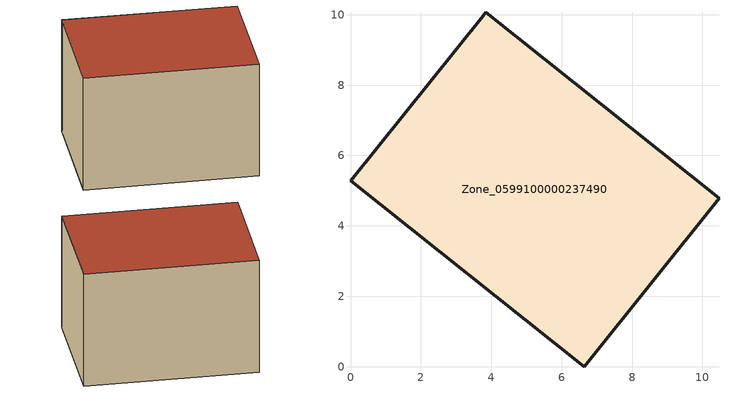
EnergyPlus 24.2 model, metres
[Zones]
Zone_0599100000237490
 floor ground (C_G): 3.85,10.07 10.47,4.78 6.64,0 0,5.28 3.77,9.96 z0.43
 wall outside (C_F): 6.64,0 10.47,4.78 3.85,10.07 3.77,9.96 0,5.28 6.64,0 z0.43:6.4
 roof outside (C_R): 10.47,4.78 3.85,10.07 3.77,9.96 0,5.28 6.64,0 z6.4
[BUILDING]
Pand.0599100000237490: North Axis=0; Terrain=City; Loads Convergence Tolerance Value=0.04; Temperature Convergence Tolerance Value=0.4; Solar Distribution=FullExterior; Maximum Number of Warmup Days=25; Minimum Number of Warmup Days=1
[Site:Location]
Rotterdam.The.Hague.AP_ZH_NLD Design_Conditions: Latitude=51.96; Longitude=4.45; Time Zone=1; Elevation=-4.5
[SITE:GROUNDTEMPERATURE:BUILDINGSURFACE]
18, 18, 18, 18, 18, 18, 18, 18, 18, 18, 18, 18
[MATERIAL] Thermal Absorptance=0.9; Solar Absorptance=0.7; Visible Absorptance=0.7
Name | Roughness | Thickness | Conductivity | Density | Specific Heat
G.TI.1946-1964 | MediumSmooth | 0.15 | 1 | 540 | 1210
F.TI.1946-1964 | Rough | 0.3 | 0.857143 | 1920 | 840
R.TI.1946-1964 | MediumRough | 0.2 | 0.277778 | 1500 | 1000
[CONSTRUCTION]
C_G: G.TI.1946-1964
C_F: F.TI.1946-1964
C_R: R.TI.1946-1964
[ZONE]
Zone_0599100000237490: Type=1; Multiplier=1; Ceiling Height=Autocalculate; Volume=Autocalculate; Floor Area=autocalculate; Part of Total Floor Area=Yes
[ZONEINFILTRATION:DESIGNFLOWRATE]
Infil_Zone_0599100000237490: Zone or ZoneList or Space or SpaceList=Zone_0599100000237490; Schedule=AlwaysOn; Design Flow Rate Calculation Method=Flow/Area; Flow Rate per Floor Area=0.003; Constant Term Coefficient=1; Temperature Term Coefficient=0; Velocity Term Coefficient=0; Velocity Squared Term Coefficient=0
[HVACTEMPLATE:ZONE:IDEALLOADSAIRSYSTEM]
Zone_0599100000237490: Maximum Heating Supply Air Temperature=50; Minimum Cooling Supply Air Temperature=13; Maximum Heating Supply Air Humidity Ratio=0.0156; Minimum Cooling Supply Air Humidity Ratio=0.0077; Heating Limit=NoLimit; Cooling Limit=NoLimit; Dehumidification Control Type=ConstantSensibleHeatRatio; Cooling Sensible Heat Ratio=0.7; Dehumidification Setpoint=60; Humidification Control Type=None; Humidification Setpoint=30; Outdoor Air Method=None; Outdoor Air Flow Rate per Person=0.00944; Outdoor Air Flow Rate per Zone Floor Area=0; Outdoor Air Flow Rate per Zone=0; Demand Controlled Ventilation Type=None; Outdoor Air Economizer Type=NoEconomizer; Heat Recovery Type=None; Sensible Heat Recovery Effectiveness=0.7; Latent Heat Recovery Effectiveness=0.65
[ZONECONTROL:THERMOSTAT]
ThermostatControl_Zone_0599100000237490: Zone or ZoneList=Zone_0599100000237490; Control Type Schedule=DualSetpointControlType; Control 1=Thermostat_Zone_0599100000237490; Temperature Difference Between Cutout And Setpoint=0
[THERMOSTATSETPOINT:DUALSETPOINT]
Thermostat_Zone_0599100000237490: Heating Setpoint Temperature Schedule=HeatingSetpoint_Zone_0599100000237490; Cooling Setpoint Temperature Schedule=CoolingSetpoint_Zone_0599100000237490
[SCHEDULE:COMPACT]
HeatingSetpoint_Zone_0599100000237490: Through: 12/31, For: AllDays, Until: 24:00, 21
CoolingSetpoint_Zone_0599100000237490: Through: 12/31, For: AllDays, Until: 24:00, 24
DualSetpointControlType: Through: 12/31, For: AllDays, Until: 24:00, 4
AlwaysOn: Through: 12/31, For: AllDays, Until: 24:00, 1
